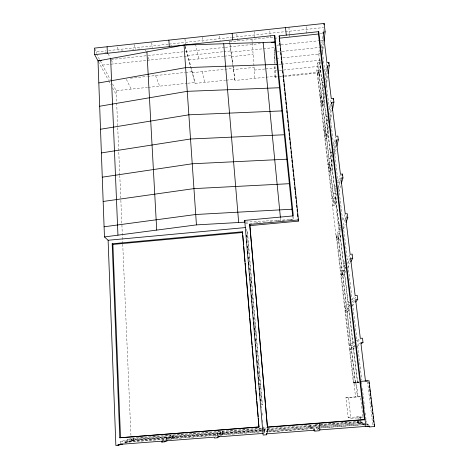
<?xml version="1.0" encoding="UTF-8"?>
<svg xmlns="http://www.w3.org/2000/svg" width="469" height="469" viewBox="0 0 469 469"><rect width="100%" height="100%" fill="white"/><g stroke="black" fill="none" stroke-linecap="round" stroke-linejoin="round"><path stroke-width="0.35" stroke-dasharray="2.35 1.76" d="M288.986 27.225L289.168 33.979M306.433 26.698L306.228 29.412L306.697 33.475M293.266 216.59L293.037 219.451L288.705 219.85M324.331 92.704L322.813 102.799L321.089 102.975L321.834 97.845L320.081 98.021L316.833 70.303L317.742 62.529L319.518 62.342L320.134 57.318M324.02 82.679L322.18 82.866L318.75 53.917L319.418 48.19M316.833 70.303L318.568 70.121L317.888 75.673L319.594 75.497L321.236 62.617M322.684 36.424L321.617 45.135L325.187 74.888M319.594 75.497L319.283 72.865L320.714 61.445M321.845 52.434L323.2 41.653M322.42 53.319L323.604 44.022M320.081 98.021L321.072 90.839L317.742 62.529M322.18 82.866L322.977 77.092M328.341 126.261L326.764 134.838L324.847 135.025L325.668 130.388L323.891 130.564L320.433 101.023L321.441 93.906L323.235 93.718L324.401 85.815M328.083 116.711L326.213 116.898L322.555 86.003L323.059 82.427M323.604 85.581L322.871 90.652L321.072 90.839M326.811 63.338L325.169 74.729L323.282 74.923M320.433 101.023L322.191 100.847L321.441 105.947L323.164 105.771L324.8 95.055M326.799 69.482L325.556 77.936L329.408 110.045M325.955 81.887L327.145 73.961M326.113 86.478L327.755 75.761M323.891 130.564L324.994 124.086L321.441 93.906M326.213 116.898L326.946 112.595M324.284 133.905L326.061 133.729L329.672 164.385L327.872 164.555L324.284 133.905L325.398 127.504L327.215 127.322L328.499 120.205M332.322 152.302L330.434 152.484L326.629 120.392L327.245 116.851M327.702 118.868L326.811 123.904L324.994 124.086M331.032 99.979L329.349 109.529L327.432 109.723M326.061 133.729L325.234 138.32L327.157 138.126L328.875 128.946M331.202 105.197L329.777 113.111L333.717 145.953L335.687 136.989M330.047 116.974L331.624 108.398M330.334 121.172L331.794 113.398M327.872 164.555L329.086 158.839L325.398 127.504M330.434 152.484L331.178 148.96M329.854 165.926L333.694 198.516L331.87 198.686L328.271 167.914L329.496 162.268L331.337 162.092L332.75 155.814M336.595 188.081L334.678 188.257L330.856 156.001L331.759 151.827M329.672 164.385L328.769 168.477L330.534 168.307L332.445 159.906M329.086 158.839L330.926 158.657L331.859 154.418M335.986 141.398L334.157 149.552L332.21 149.74M334.192 152.202L335.945 144.499M328.271 167.914L330.07 167.738L329.156 171.795L330.926 171.625L333.06 162.444M334.702 155.38L336.508 147.606M331.87 198.686L333.201 193.744L329.496 162.268M334.678 188.257L335.417 185.519M341.027 225.407L339.087 225.589L335.101 191.927L335.839 189.236M333.694 198.516L332.709 202.057L334.491 201.893L336.49 194.934M333.201 193.744L335.065 193.568L335.827 190.824M336.15 182.781L338.12 182.593L340.242 174.949M341.485 229.247L338.612 236.833L336.167 237.056L332.48 205.522L334.889 196.98L335.54 196.921L336.461 193.685M340.119 180.858L338.554 186.357L342.692 220.852L345.002 214.509M338.29 188.667L340.682 180.319M332.48 205.522L334.895 205.299L337.164 197.572M338.817 191.956L340.676 185.636M267.131 432.846L268.157 429.604L268.063 428.519L267.752 429.452L310.795 426.145L310.701 425.231L267.676 428.537L267.019 432.09L313.052 428.56L312.923 427.253L266.908 430.782L266.492 431.996L314.113 428.344L314.253 429.698M339.087 225.589L340.007 222.986M336.167 237.056L338.77 229.839L334.889 196.98M336.449 237.9L337.915 233.89L339.802 233.714L343.742 266.99L341.831 267.16L340.254 270.384L342.118 270.22L338.296 237.736L336.449 237.9L340.254 270.384M345.553 263.396L343.584 263.572L339.538 229.429L340.699 226.24M338.77 229.839L339.433 229.781L340.57 226.656M338.296 237.736L337.223 240.585L339.034 240.421L341.098 235.086M342.962 225.255L345.008 219.809M346.028 217.088L346.544 215.722M343.419 229.089L345.225 224.422M263.795 433.362L265.214 429.827L265.044 427.857M263.842 430.636L264.293 429.592L219.826 433.01L218.003 434.147L263.842 430.636L264.029 432.781M261.954 428.525L264.85 428.297L264.469 429.188L264.645 431.246L262.482 431.41M343.584 263.572L344.756 261.18M342.118 270.22L340.963 272.512L342.798 272.348L345.401 267.318M343.742 266.99L344.95 264.598M349.827 254.907L347.359 259.803L343.161 224.786M340.682 274.025L342.552 273.861L346.456 307.025L344.568 307.189L340.682 274.025L342.276 270.889L344.193 270.719L346.016 267.224M349.475 302.194L348.08 302.312L343.947 267.406L345.419 264.498M347.681 262.916L351.586 255.371M342.552 273.861L341.385 276.094L343.22 275.936L345.94 270.865M350.624 258.384L347.84 263.73L352.137 299.556L349.985 299.738M347.635 267.699L350.015 263.261M348.08 302.312L349.223 300.77M344.568 307.189L346.274 304.879L342.276 270.889M346.456 307.025L345.207 308.672L348.643 308.373L350.619 305.894M346.274 304.879L348.215 304.709L350.173 302.136M352.137 299.556L354.705 296.168M344.979 310.759L346.702 308.538L350.859 343.836L349.006 345.178L344.979 310.759L346.872 310.595L350.923 345.02L349.575 345.97L351.457 345.817L354.939 343.408M354.939 342.177L353.022 342.335L348.719 306.058L349.874 304.574M350.167 304.528L347.06 308.514L347.47 312.014L345.618 312.172L346.872 310.595M351.943 302.253L356.381 296.56M354.757 300.699L352.594 303.414L357.061 340.676L355.086 340.84M347.47 312.014L350.155 308.731M352.395 305.999L355.074 302.71M353.022 342.335L354.054 341.584M350.859 343.836L352.823 343.671L353.884 342.921M357.061 340.676L359.776 338.753M357.261 341.801L360.743 339.392M220.747 435.437L223.074 433.854L222.875 431.099M349.458 348.977L351.375 348.819L355.367 382.733L353.427 382.892L349.458 348.977L351.322 347.734L353.292 347.57L355.426 346.181M359.008 382.036L357.642 382.141L353.397 346.345L355.479 344.961M219.826 433.01L219.973 435.085L220.688 434.611L261.766 431.462M261.227 428.578L222.095 431.586L222.242 433.585L223.015 433.069L268.157 429.604M217.458 436.035L220.5 434.054L223.074 433.854M351.375 348.819L350.015 349.704L351.897 349.546L356.217 346.796M359.746 343.367L357.56 344.791L361.804 380.136M217.264 435.296L217.118 433.215L169.456 436.879L169.573 438.949L217.264 435.296L218.009 434.816L170.892 438.433L170.78 436.387L173.659 435.314L219.492 431.785L219.633 433.784L173.77 437.301L173.659 435.314M219.633 433.784L220.442 433.268L175.201 436.739L173.77 437.301M356.833 346.403L359.916 344.439M220.688 434.611L220.541 432.559L222.095 431.586M166.214 440.268L166.096 438.134L215.212 434.364L217.118 433.215M170.78 436.387L217.862 432.77L219.492 431.785M262.382 404.823L262.071 404.987L247.046 230.83L247.603 233.726L262.382 404.823L261.233 404.911M169.866 439.682L175.248 437.524L175.089 434.775M167.597 439.752L172.785 437.718L175.248 437.524M162.321 440.942L163.534 440.473L163.423 438.339L166.864 437.079L166.976 439.148L125.334 442.337L125.252 440.274L166.864 437.079M166.976 439.148L168.359 438.615L168.248 436.569L171.162 435.502L171.273 437.495L131.127 440.573L133.132 439.969L172.739 436.926L171.273 437.495M166.096 438.134L169.456 436.879M125.37 443.164L133.167 440.754L133.132 439.969M125.334 442.337L127.134 441.775L168.359 438.615M123.523 443.228L131.168 440.907L133.167 440.754M120.633 443.756L120.545 441.628L125.252 440.274M127.134 441.775L127.052 439.734L131.039 438.591L171.162 435.502M353.427 382.892L357.413 382.376L353.292 347.57M357.642 382.141L358.756 381.948M353.919 382.985L358.551 382.176M358.785 382.171L353.919 383.021L360.907 381.995M94.732 48.758L96.391 51.895L105.971 50.869M108.708 50.576L168.365 44.186M169.086 44.104L231.393 37.432M232.108 37.356L284.654 31.722M285.357 31.652L323.628 27.548M104.769 52.792L107.542 52.499M121.225 51.033L122.644 50.881M132.598 49.814L134.017 49.667M137.61 49.28L139.78 49.046M170.616 45.751L172.035 45.599M229.587 41.776L273.843 37.045M274.682 38.265L278.199 37.883M319.928 33.434L322.109 33.199M111.106 59.493L147.489 55.618M148.216 55.541L184.598 51.672M185.325 51.59L224.616 47.41M225.343 47.334L262.452 43.383M276.939 45.212L319.741 40.668M320.468 40.592L323.37 40.281M187.588 55.518L223.039 51.754M223.754 51.678L230.924 50.922L231.029 52.176L274.676 47.545M102.523 65.08L146.428 60.425M147.149 60.349L187.922 56.022M188.773 59.938L223.59 56.257M224.317 56.18L231.545 55.418L231.651 56.655L253.108 54.386M277.009 51.942L281.341 51.484M282.062 51.408L320.345 47.363M321.066 47.287L322.508 47.135M318.75 53.917L319.964 53.788M276.352 58.525L279.952 58.15M282.83 57.845L320.239 53.912M130.405 78.206L146.944 76.47M147.659 76.4L184.956 72.49M185.671 72.414L192.12 71.739M192.19 72.695L233.345 68.38L233.445 69.582L254.087 67.419M278.627 64.511L280.814 64.282M281.541 64.206L320.89 60.091M254.292 70.098L264.956 68.984M265.671 68.914L274.916 67.946M275.057 70.901L276.511 70.749M279.418 70.45L320.122 66.205M112.572 83.951L116.154 90.681L147.524 87.416M148.233 87.345L187.055 83.306M187.776 83.23L194.993 82.48L195.057 83.412L225.519 80.246M226.234 80.17L234.852 79.279L234.951 80.439L275.01 76.283L274.881 65.191M275.121 76.705L277.296 76.476M278.023 76.406L281.652 76.025M284.554 75.726L319.377 72.115M275.01 76.283L275.127 77.444L277.29 77.221M280.169 76.922L283.763 76.553M284.484 76.476L319.283 72.865M322.555 86.003L323.786 85.88M326.629 120.392L327.878 120.269M330.856 156.001L332.116 155.878M335.101 191.927L336.379 191.809M245.375 223.865L248.986 223.531M249.707 223.467L254.761 222.998M255.482 222.933L260.541 222.464M263.426 222.195L267.037 221.86M269.927 221.591L273.538 221.257M276.429 220.987L279.313 220.723M282.203 220.453L285.814 220.119M339.538 229.429L340.834 229.312M343.947 267.406L345.325 267.283M342.3 271.111L344.217 270.941M340.711 274.242L342.575 274.078M348.719 306.058L349.985 305.952M349.006 345.178L350.923 345.02M353.397 346.345L354.752 346.233M354.476 382.921L356.393 382.768L358.04 396.751M348.168 417.574L359.811 416.671L362.971 417.474L350.876 418.412L348.168 417.574L345.899 397.659L357.46 396.751L360.514 396.774L362.889 416.765M345.899 397.659L360.514 396.774M261.409 428.138L131.05 438.163L131.168 440.907M262.136 428.08L267.987 427.628M365.961 424.281L360.497 422.516L314.676 425.952L314.57 424.932L319.635 424.545M320.356 424.492L359.418 421.49L362.344 422.411L362.496 423.677L365.204 424.568L320.831 427.968M318.123 429.833L313.767 426.104L313.667 425.113L319.477 424.668M320.204 424.609L357.267 421.76L359.541 422.505L359.418 421.49M127.052 439.734L168.248 436.569M220.541 432.559L263.027 429.299M310.795 426.145L309.898 425.301L310.003 426.391L313.767 426.104M267.271 429.71L311.856 426.286L311.985 427.552L313.052 428.56M314.57 424.932L315.866 425.975L319.495 425.7M320.221 425.641L362.344 422.411M222.242 433.585L265.026 430.302L264.85 428.297M120.545 441.628L163.423 438.339M320.104 428.021L317.191 428.244L317.056 426.937L365.046 423.261M267.383 430.97L311.985 427.552M315.866 425.975L315.995 427.241L362.496 423.677M219.973 435.085L264.469 431.679L264.293 429.592M317.056 426.937L318.398 428.015L365.884 424.381M366.617 424.322L368.077 424.211L368.194 425.19M162.081 440.584L163.534 440.473M245.768 222.107L293.037 219.451L292.756 216.719M366.26 423.642L368.077 424.211M368.552 425.119L366.658 424.504L366.225 420.892M364.571 425.195L357.378 422.757L357.267 421.76M260.483 386.55L260.817 386.726M313.667 425.113L314.676 425.952M315.995 427.241L317.191 428.244M310.701 425.231L311.856 426.286M312.923 427.253L314.113 428.344M310.003 426.391L312.923 429.217M98.355 61.527L108.38 80.123M108.726 80.762L110.801 84.613M112.531 87.814L116.335 94.873M96.456 53.683L110.279 79.648M108.175 53.771L110.074 57.587M111.346 60.132L113.246 63.942M126.407 79.314L131.127 89.122M117.127 47.017L118.299 49.55L118.381 51.338M134.04 44.537L135.348 47.721L135.441 49.515M155.567 75.568L159.642 86.155M145.367 49.872L145.894 51.238M148.263 57.388L149.318 60.12M255.857 332.961L256.273 334.11M151.288 42.685L152.443 45.892L152.542 47.68M185.331 46.314L194.993 82.48M185.214 46.63L190.566 66.633M190.748 67.307L195.057 83.412M184.927 39.074L185.976 45.141M251.39 281.183L251.876 283.235M202.151 71.651L204.689 82.409M195.52 44.121L199.003 58.86M202.127 37.227L202.936 41.905M219.486 36.031L220.096 40.78M229.576 41.184L229.957 43.963M230.056 44.661L232.87 64.962M232.964 65.642L234.852 79.279M229.781 43.16L232.782 64.804M232.876 65.484L234.951 80.439M367.497 381.602L372.884 425.823M323.874 29.582L324.038 30.936M333.922 147.612L338.12 182.593M361.552 381.883L361.986 385.495M362.332 388.385L363.803 400.667M363.885 401.388L364.407 405.726M364.495 406.447L364.929 410.058M365.275 412.949L366.137 420.171M363.199 423.912L363.305 424.762M335.54 196.921L339.433 229.781M319.518 62.342L322.889 90.804M323.235 93.718L326.87 124.396M327.215 127.322L330.926 158.657M331.12 160.24L335.065 193.568M344.193 270.719L348.215 304.709M348.643 308.373L352.823 343.671M360.415 416.83L361.107 422.71L357.964 422.95L357.847 421.953M326.764 134.838L327.157 138.126M322.813 102.799L323.164 105.771M330.534 168.307L330.926 171.625M334.491 201.893L334.895 205.299M338.612 236.833L339.034 240.421M342.798 272.348L343.22 275.936M351.457 345.817L351.897 349.546M355.824 382.868L357.46 396.751M359.811 416.671L360.116 419.268M360.192 419.919L360.497 422.516M337.915 233.89L341.831 267.16M351.322 347.734L355.42 382.534M318.568 70.121L321.851 97.992M322.191 100.847L325.726 130.869M317.583 73.041L333.107 205.463M336.801 236.997L355.549 396.897M357.882 416.824L358.187 419.397M358.334 420.681L358.568 422.663M236.822 34.173L237.49 40.932M348.502 397.718L350.876 418.412M289.238 34.653L289.461 36.682M318.398 428.015L318.498 428.994M274.781 56.919L274.91 58.144M270.296 37.426L269.816 30.626M280.468 218.097L280.667 220.143M254.644 37.713L254.157 31.64M267.676 428.537L267.752 429.452M266.908 430.782L267.019 432.09M232.202 60.167L232.307 61.392M246.207 228.966L246.395 231.158M247.966 249.408L248.089 250.868M250.352 277.144L250.475 278.604M252.111 297.586L252.299 299.779M252.674 304.158L252.861 306.345M254.433 324.595L254.62 326.787M255.001 331.167L255.124 332.627M256.819 352.336L256.948 353.796M259.146 379.345L259.269 380.805M259.709 385.917L259.902 388.103M261.468 406.353L261.596 407.813M262.036 412.925L262.288 415.845M262.663 420.224L262.851 422.417M263.226 426.796L263.355 428.256M251.982 39.384L252.193 42.181M252.246 42.878L254.907 78.364M220.301 431.298L220.5 434.054M217.862 432.77L218.155 436.293M189.957 63.637L190.027 64.611M215.212 434.364L215.359 436.504M172.627 434.968L172.785 437.718M133.325 437.987L133.413 439.945M116.154 90.681L119.753 174.656M119.788 175.388L120.82 199.542M120.855 200.275L122.702 243.458M122.737 244.191L130.927 435.238M96.391 51.895L96.438 53.085M274.816 50.154L275.127 77.444M274.682 48.266L274.875 64.499"/><path stroke-width="0.7" d="M279.196 37.033L279.202 35.873L318.727 31.646L365.884 426.391M279.202 35.873L298.442 219.932L249.707 224.446L267.436 427.241L365.087 419.726L364.448 419.55L318.463 34.008L318.727 31.646M249.707 224.446L249.907 225.624L298.307 221.151L298.442 219.932M323.962 24.816L324.126 23.45L94.398 48.131L94.632 54.621L98.009 60.888L104.458 236.933L108.105 240.257L115.872 445.55L118.176 445.374L122.755 443.967M323.035 33.522L323.211 32.068L325.152 31.863L324.126 23.45M323.968 41.161L325.152 31.863M327.11 67.372L327.321 65.965L329.285 65.76L328.875 62.424L326.916 62.629L323.211 32.068M328.658 63.866L328.875 62.424M328.083 73.621L329.285 65.76M331.466 103.755L331.724 102.318L333.91 102.095L333.459 98.396L331.272 98.619L327.321 65.965M333.201 99.821L333.459 98.396M332.322 110.573L333.91 102.095M335.986 141.398L336.291 140.038L338.313 139.838L337.856 136.098L335.839 136.297L331.724 102.318M336.836 146.199L338.313 139.838M342.083 175.447L342.481 174.058L340.435 174.251L336.291 140.038M341.297 183.531L342.95 177.915L342.481 174.058M94.632 54.621L274.746 35.357L293.324 215.875L244.701 220.395L263.115 435.05L266.515 434.792L266.925 433.497M266.515 434.792L266.609 433.344M267.436 427.241L249.907 225.624M345.999 222.423L347.805 217.763L347.306 213.682L345.237 213.876L340.904 178.109L342.95 177.915M350.695 261.995L352.735 258.196L352.237 254.11L350.132 254.298L345.729 217.95L347.805 217.763M242.69 233.949L242.409 231.768L112.173 243.769L119.783 437.776L258.941 427.06L258.29 418.178M355.52 302.165L357.759 299.427L357.272 295.423L355.133 295.605L350.624 258.384L352.735 258.196M118.176 445.374L118.141 444.506L161.717 441.171L161.758 442.044L164.478 441.833L164.431 440.966L214.356 437.149L214.415 438.017L217.258 437.8L219.586 436.223M361.153 343.654L363.006 342.476L362.484 338.19L360.315 338.372L355.619 299.615L357.759 299.427M164.478 441.833L167.175 440.754M161.758 442.044L163.06 441.534M117.959 444.917L121.436 443.862M119.783 437.776L259.029 426.913M292.685 216.039L274.822 42.069L184.065 45.059L98.009 60.888L101.644 60.495M98.818 82.931L185.618 67.647L277.109 64.37M365.023 381.051L368.997 380.728L374.602 426.538L369.654 426.913L367.116 426.051M366.107 381.104L367.409 380.881M99.668 106.24L187.248 91.332L279.512 87.738M100.513 129.251L188.866 114.817L281.892 110.913M101.38 152.923L190.531 138.994L284.337 134.761M102.271 177.176L192.237 163.775L286.846 159.202M103.157 201.471L193.943 188.614L289.361 183.696M104.089 226.785L195.725 214.503L291.982 209.215M104.458 236.933L196.441 224.886L245.041 222.148L244.701 220.395M279.196 38.2L318.463 34.008M271.182 42.456L274.822 42.069L274.746 35.357M108.105 240.257L245.351 227.576M112.173 243.769L112.9 244.431L242.567 232.495M363.006 342.476L360.837 342.657L365.48 381.01L360.509 381.367M267.518 427.013L364.448 419.55M263.068 433.42L217.194 436.926L217.258 437.8M266.433 433.878L314.769 430.184L314.863 431.099L319.213 430.771L319.125 429.967L369.554 426.11L369.654 426.913M374.602 426.538L374.039 424.269M314.253 429.698L314.769 430.184M313.403 429.686L314.863 431.099M368.904 382.223L369.08 383.671M369.349 385.846L369.525 387.3M369.789 389.475L370.053 391.644M370.234 393.098L370.498 395.273M370.762 397.448L370.944 398.896M371.208 401.071L371.471 403.246M371.647 404.694L371.917 406.869M372.181 409.044L372.357 410.498M372.626 412.673L372.802 414.121M373.066 416.296L373.336 418.471M373.6 420.646L373.775 422.094M285.492 27.601L286.301 35.111M279.272 38.927L279.577 41.829M279.729 43.283L279.958 45.458M280.257 48.36L280.485 50.541M280.714 52.716L280.943 54.896M281.171 57.071L281.394 59.252M281.623 61.433L281.928 64.335M282.08 65.789L282.309 67.964M282.608 70.866L282.836 73.047M283.065 75.222L283.294 77.403M283.522 79.578L283.745 81.758M283.974 83.933L284.278 86.841M284.431 88.289L284.66 90.47M284.882 92.645L285.187 95.553M285.416 97.728L285.644 99.909M285.873 102.084L286.096 104.265M286.325 106.44L286.553 108.62M286.782 110.795L287.01 112.976M287.233 115.151L287.462 117.332M287.767 120.234L287.995 122.415M288.224 124.59L288.447 126.771M288.675 128.946L288.904 131.127M289.133 133.302L289.361 135.482M289.584 137.657L289.813 139.838M290.041 142.013L290.346 144.921M290.575 147.096L290.721 148.55M291.026 151.452L291.255 153.633M291.483 155.808L291.712 157.989M291.935 160.163L292.164 162.344M292.392 164.519L292.697 167.427M292.926 169.602L293.148 171.783M293.377 173.958L293.606 176.139M293.834 178.314L294.063 180.495M294.286 182.67L294.514 184.85M294.743 187.025L295.048 189.933M295.2 191.381L295.499 194.289M295.728 196.464L295.957 198.645M296.185 200.82L296.414 203.001M296.637 205.176L296.865 207.357M297.094 209.532L297.323 211.712M297.551 213.887L297.85 216.795M298.079 218.97L298.307 221.151M319.237 423.255L319.934 429.903M263.197 42.45L280.398 217.411M232.167 33.328L232.735 39.853M246.313 235.303L246.442 236.757M246.817 241.13L246.94 242.59M247.257 246.231L247.38 247.691M247.691 251.331L247.878 253.518M248.195 257.159L248.318 258.618M248.629 262.259L248.816 264.446M249.133 268.092L249.256 269.546M249.631 273.919L249.76 275.379M250.071 279.02L250.194 280.48M250.51 284.12L250.698 286.307M251.009 289.953L251.132 291.407M251.448 295.054L251.636 297.235M251.947 300.881L252.076 302.341M252.451 306.708L252.574 308.168M252.885 311.809L253.014 313.269M253.389 317.642L253.512 319.096M253.829 322.742L253.952 324.196M254.262 327.843L254.45 330.029M254.767 333.67L254.89 335.13M255.2 338.77L255.388 340.957M255.705 344.598L255.828 346.058M256.203 350.431L256.332 351.885M256.643 355.531L256.766 356.985M257.082 360.632L257.27 362.818M257.581 366.459L257.704 367.919M258.02 371.559L258.208 373.746M258.519 377.393L258.648 378.846M259.023 383.22L259.146 384.68M259.457 388.32L259.586 389.78M259.896 393.421L260.084 395.607M260.401 399.248L260.524 400.708M242.813 235.409L243.616 244.871M243.739 246.331L245.035 261.62M245.158 263.074L247.38 289.291M247.503 290.745L249.719 316.962M249.842 318.416L252.064 344.633M252.187 346.087L254.409 372.304M254.532 373.758L255.828 389.047M255.951 390.507L256.748 399.975M256.871 401.429L258.167 416.718M242.409 231.768L258.941 427.06M223.719 43.752L238.668 222.511M184.065 45.059L196.441 224.886M168.887 40.129L169.297 46.636M146.932 51.889L156.716 230.086M110.649 58.561L117.948 235.162M107.102 46.771L107.36 53.261M112.9 244.431L120.521 437.583"/></g></svg>
